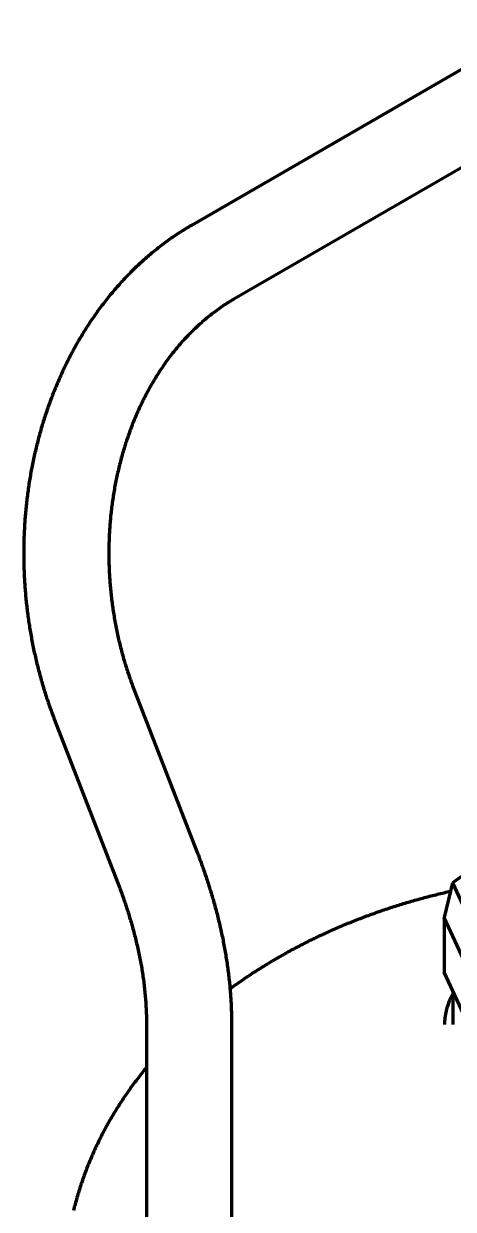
# Model space of a CAD drawing. Header units: millimetres. Extents: x 0 to 2382, y 0 to 420.
# Drawn here: x 309.73 to 322.55, y 127.71 to 163.09 of the extents above; entities that cross this region are included whole.
import ezdxf

# ---------------------------------------------------------------- set-up
doc = ezdxf.new("R2010")
doc.units = ezdxf.units.MM
doc.layers.add('01-VISIBLE', color=7, linetype='CONTINUOUS', lineweight=70)

msp = doc.modelspace()

# ---------------------------------------------------------------- linework, layer by layer
at = {"layer": '01-VISIBLE'}
for p, q in [((325.156, 163.086), (314.734, 157.068)), ((326.426, 160.886), (316.004, 154.868)), ((313.017, 143.233), (314.898, 138.384)), ((310.649, 142.314), (312.53, 137.466)), ((323.704, 138.285), (322.527, 137.446)), ((322.527, 137.446), (322.283, 136.42)), ((322.527, 137.446), (323.303, 135.773)), ((322.283, 136.42), (322.283, 134.786)), ((323.06, 134.747), (322.283, 136.42)), ((323.06, 133.113), (322.283, 134.786)), ((322.544, 133.222), (322.544, 134.224)), ((313.391, 133.296), (313.391, 107.607)), ((315.931, 133.296), (315.931, 107.607))]:
    msp.add_line(p, q, dxfattribs=at)
for points in [[(314.734, 157.068), (314.69, 157.043), (314.647, 157.017), (314.604, 156.992), (314.561, 156.966), (314.519, 156.939), (314.476, 156.913), (314.434, 156.886), (314.392, 156.859), (314.35, 156.832), (314.308, 156.804), (314.266, 156.777), (314.224, 156.749), (314.183, 156.72), (314.142, 156.692), (314.101, 156.663), (314.06, 156.634), (314.019, 156.605), (313.979, 156.576), (313.938, 156.546), (313.898, 156.516), (313.858, 156.486), (313.818, 156.456), (313.779, 156.425), (313.739, 156.394), (313.7, 156.363), (313.661, 156.332), (313.622, 156.3), (313.583, 156.268), (313.545, 156.236), (313.506, 156.204), (313.468, 156.172), (313.43, 156.139), (313.392, 156.106), (313.355, 156.073), (313.317, 156.04), (313.28, 156.007), (313.243, 155.973), (313.206, 155.939), (313.169, 155.905), (313.133, 155.871), (313.096, 155.836), (313.06, 155.802), (313.024, 155.767), (312.988, 155.732), (312.953, 155.697), (312.917, 155.661), (312.882, 155.626), (312.847, 155.59), (312.812, 155.554), (312.778, 155.518), (312.743, 155.481), (312.709, 155.445), (312.675, 155.408), (312.641, 155.371), (312.608, 155.334), (312.574, 155.297), (312.541, 155.259), (312.508, 155.222), (312.475, 155.184), (312.442, 155.146), (312.41, 155.108), (312.377, 155.069), (312.345, 155.031), (312.313, 154.992), (312.282, 154.954), (312.25, 154.915), (312.219, 154.876), (312.188, 154.836), (312.157, 154.797), (312.126, 154.757), (312.096, 154.718), (312.065, 154.678), (312.035, 154.638), (312.005, 154.598), (311.976, 154.557), (311.946, 154.517), (311.917, 154.476), (311.888, 154.435), (311.859, 154.394), (311.83, 154.353), (311.801, 154.312), (311.773, 154.271), (311.745, 154.23), (311.717, 154.188), (311.689, 154.146), (311.662, 154.104), (311.634, 154.062), (311.607, 154.02), (311.58, 153.978), (311.554, 153.936), (311.527, 153.893), (311.501, 153.851), (311.475, 153.808), (311.449, 153.765), (311.423, 153.722), (311.397, 153.679), (311.372, 153.636), (311.347, 153.592), (311.322, 153.549), (311.297, 153.505), (311.273, 153.462), (311.248, 153.418), (311.224, 153.374), (311.2, 153.33), (311.177, 153.286), (311.153, 153.242), (311.13, 153.198), (311.107, 153.153), (311.084, 153.109), (311.061, 153.064), (311.038, 153.019), (311.016, 152.974), (310.994, 152.93), (310.972, 152.884), (310.95, 152.839), (310.929, 152.794), (310.907, 152.749), (310.886, 152.703), (310.865, 152.658), (310.844, 152.612), (310.824, 152.567), (310.803, 152.521), (310.783, 152.475), (310.763, 152.429), (310.743, 152.383), (310.724, 152.337), (310.704, 152.291), (310.685, 152.245), (310.666, 152.198), (310.647, 152.152), (310.629, 152.105), (310.61, 152.059), (310.592, 152.012), (310.574, 151.965), (310.556, 151.919), (310.539, 151.872), (310.521, 151.825), (310.504, 151.778), (310.487, 151.731), (310.47, 151.684), (310.453, 151.636), (310.437, 151.589), (310.421, 151.542), (310.405, 151.494), (310.389, 151.447), (310.373, 151.399), (310.358, 151.351), (310.342, 151.304), (310.327, 151.256), (310.312, 151.208), (310.298, 151.16), (310.283, 151.112), (310.269, 151.064), (310.254, 151.016), (310.241, 150.968), (310.227, 150.92), (310.213, 150.872), (310.2, 150.824), (310.187, 150.775), (310.174, 150.727), (310.161, 150.679), (310.148, 150.63), (310.136, 150.582), (310.123, 150.533), (310.111, 150.484), (310.1, 150.436), (310.088, 150.387), (310.076, 150.338), (310.065, 150.289), (310.054, 150.241), (310.043, 150.192), (310.032, 150.143), (310.022, 150.094), (310.012, 150.045), (310.001, 149.996), (309.991, 149.947), (309.982, 149.898), (309.972, 149.848), (309.963, 149.799), (309.953, 149.75), (309.944, 149.701), (309.936, 149.651), (309.927, 149.602), (309.918, 149.553), (309.91, 149.503), (309.902, 149.454), (309.894, 149.404), (309.886, 149.355), (309.879, 149.305), (309.871, 149.256), (309.864, 149.206), (309.857, 149.157), (309.851, 149.107), (309.844, 149.057), (309.838, 149.008), (309.831, 148.958), (309.825, 148.908), (309.819, 148.859), (309.814, 148.809), (309.808, 148.759), (309.803, 148.709), (309.798, 148.659), (309.793, 148.61), (309.788, 148.56), (309.783, 148.51), (309.779, 148.46), (309.775, 148.41), (309.771, 148.36), (309.767, 148.31), (309.763, 148.26), (309.76, 148.21), (309.757, 148.16), (309.753, 148.11), (309.75, 148.06), (309.748, 148.01), (309.745, 147.96), (309.743, 147.91), (309.741, 147.86), (309.739, 147.81), (309.737, 147.76), (309.735, 147.71), (309.734, 147.66), (309.732, 147.61), (309.731, 147.56), (309.73, 147.51), (309.73, 147.46), (309.729, 147.41), (309.729, 147.359), (309.728, 147.309), (309.728, 147.259), (309.729, 147.209), (309.729, 147.159), (309.729, 147.109), (309.73, 147.059), (309.731, 147.009), (309.732, 146.959), (309.733, 146.909), (309.735, 146.859), (309.736, 146.809), (309.738, 146.759), (309.74, 146.709), (309.742, 146.658), (309.745, 146.608), (309.747, 146.558), (309.75, 146.508), (309.753, 146.458), (309.756, 146.408), (309.759, 146.358), (309.762, 146.308), (309.766, 146.259), (309.77, 146.209), (309.774, 146.159), (309.778, 146.109), (309.782, 146.059), (309.787, 146.009), (309.791, 145.959), (309.796, 145.909), (309.801, 145.859), (309.806, 145.81), (309.812, 145.76), (309.817, 145.71), (309.823, 145.66), (309.829, 145.61), (309.835, 145.561), (309.841, 145.511), (309.848, 145.461), (309.854, 145.412), (309.861, 145.362), (309.868, 145.313), (309.875, 145.263), (309.883, 145.213), (309.89, 145.164), (309.898, 145.114), (309.906, 145.065), (309.914, 145.016), (309.922, 144.966), (309.93, 144.917), (309.939, 144.867), (309.948, 144.818), (309.957, 144.769), (309.966, 144.72), (309.975, 144.67), (309.985, 144.621), (309.994, 144.572), (310.004, 144.523), (310.014, 144.474), (310.024, 144.425), (310.035, 144.376), (310.045, 144.327), (310.056, 144.278), (310.067, 144.229), (310.078, 144.18), (310.089, 144.131), (310.101, 144.083), (310.112, 144.034), (310.124, 143.985), (310.136, 143.937), (310.148, 143.888), (310.161, 143.839), (310.173, 143.791), (310.186, 143.742), (310.199, 143.694), (310.212, 143.646), (310.225, 143.597), (310.238, 143.549), (310.252, 143.501), (310.266, 143.453), (310.279, 143.405), (310.294, 143.357), (310.308, 143.309), (310.322, 143.261), (310.337, 143.213), (310.352, 143.165), (310.367, 143.117), (310.382, 143.069), (310.397, 143.022), (310.413, 142.974), (310.429, 142.927), (310.444, 142.879), (310.461, 142.832), (310.477, 142.784), (310.493, 142.737), (310.51, 142.69), (310.527, 142.642), (310.544, 142.595), (310.561, 142.548), (310.578, 142.501), (310.595, 142.454), (310.613, 142.407), (310.631, 142.361), (310.649, 142.314)], [(316.004, 154.868), (315.96, 154.843), (315.917, 154.817), (315.874, 154.791), (315.832, 154.765), (315.789, 154.738), (315.747, 154.711), (315.705, 154.684), (315.664, 154.656), (315.622, 154.628), (315.581, 154.599), (315.54, 154.57), (315.499, 154.541), (315.459, 154.511), (315.419, 154.481), (315.379, 154.451), (315.339, 154.421), (315.3, 154.39), (315.26, 154.359), (315.221, 154.327), (315.183, 154.295), (315.144, 154.263), (315.106, 154.231), (315.068, 154.198), (315.031, 154.165), (314.993, 154.131), (314.956, 154.098), (314.919, 154.064), (314.882, 154.03), (314.846, 153.995), (314.81, 153.961), (314.774, 153.926), (314.739, 153.89), (314.703, 153.855), (314.668, 153.819), (314.633, 153.783), (314.599, 153.747), (314.565, 153.71), (314.531, 153.673), (314.497, 153.636), (314.463, 153.599), (314.43, 153.561), (314.397, 153.524), (314.364, 153.486), (314.332, 153.447), (314.3, 153.409), (314.268, 153.37), (314.236, 153.331), (314.205, 153.292), (314.174, 153.253), (314.143, 153.213), (314.113, 153.174), (314.082, 153.134), (314.052, 153.094), (314.023, 153.053), (313.993, 153.013), (313.964, 152.972), (313.935, 152.931), (313.906, 152.89), (313.878, 152.849), (313.85, 152.807), (313.822, 152.766), (313.794, 152.724), (313.767, 152.682), (313.74, 152.64), (313.713, 152.598), (313.686, 152.555), (313.66, 152.513), (313.634, 152.47), (313.608, 152.427), (313.582, 152.384), (313.557, 152.34), (313.532, 152.297), (313.507, 152.253), (313.483, 152.21), (313.459, 152.166), (313.435, 152.122), (313.411, 152.078), (313.387, 152.033), (313.364, 151.989), (313.341, 151.944), (313.319, 151.9), (313.296, 151.855), (313.274, 151.81), (313.252, 151.765), (313.23, 151.72), (313.209, 151.675), (313.188, 151.629), (313.167, 151.584), (313.146, 151.538), (313.126, 151.492), (313.106, 151.446), (313.086, 151.4), (313.066, 151.354), (313.047, 151.308), (313.027, 151.262), (313.008, 151.215), (312.99, 151.169), (312.971, 151.122), (312.953, 151.075), (312.935, 151.029), (312.918, 150.982), (312.9, 150.935), (312.883, 150.888), (312.866, 150.841), (312.85, 150.793), (312.833, 150.746), (312.817, 150.699), (312.801, 150.651), (312.785, 150.603), (312.77, 150.556), (312.755, 150.508), (312.74, 150.46), (312.725, 150.412), (312.71, 150.364), (312.696, 150.316), (312.682, 150.268), (312.668, 150.22), (312.655, 150.172), (312.642, 150.123), (312.629, 150.075), (312.616, 150.027), (312.603, 149.978), (312.591, 149.929), (312.579, 149.881), (312.567, 149.832), (312.555, 149.783), (312.544, 149.735), (312.533, 149.686), (312.522, 149.637), (312.511, 149.588), (312.501, 149.539), (312.49, 149.49), (312.48, 149.441), (312.471, 149.392), (312.461, 149.342), (312.452, 149.293), (312.443, 149.244), (312.434, 149.194), (312.426, 149.145), (312.417, 149.096), (312.409, 149.046), (312.401, 148.997), (312.394, 148.947), (312.386, 148.898), (312.379, 148.848), (312.372, 148.798), (312.365, 148.749), (312.359, 148.699), (312.352, 148.649), (312.346, 148.6), (312.341, 148.55), (312.335, 148.5), (312.33, 148.45), (312.324, 148.4), (312.32, 148.351), (312.315, 148.301), (312.31, 148.251), (312.306, 148.201), (312.302, 148.151), (312.298, 148.101), (312.295, 148.051), (312.292, 148.001), (312.288, 147.951), (312.286, 147.901), (312.283, 147.851), (312.28, 147.801), (312.278, 147.751), (312.276, 147.701), (312.275, 147.651), (312.273, 147.6), (312.272, 147.55), (312.271, 147.5), (312.27, 147.45), (312.269, 147.4), (312.269, 147.35), (312.268, 147.3), (312.268, 147.25), (312.269, 147.2), (312.269, 147.15), (312.27, 147.099), (312.271, 147.049), (312.272, 146.999), (312.273, 146.949), (312.275, 146.899), (312.277, 146.849), (312.279, 146.799), (312.281, 146.749), (312.283, 146.699), (312.286, 146.649), (312.289, 146.599), (312.292, 146.549), (312.295, 146.499), (312.299, 146.449), (312.303, 146.399), (312.307, 146.349), (312.311, 146.299), (312.315, 146.249), (312.32, 146.199), (312.325, 146.149), (312.33, 146.099), (312.335, 146.049), (312.341, 146), (312.346, 145.95), (312.352, 145.9), (312.359, 145.85), (312.365, 145.801), (312.372, 145.751), (312.378, 145.701), (312.385, 145.652), (312.393, 145.602), (312.4, 145.553), (312.408, 145.503), (312.416, 145.454), (312.424, 145.404), (312.432, 145.355), (312.441, 145.305), (312.45, 145.256), (312.459, 145.207), (312.468, 145.158), (312.477, 145.108), (312.487, 145.059), (312.497, 145.01), (312.507, 144.961), (312.517, 144.912), (312.528, 144.863), (312.539, 144.814), (312.55, 144.765), (312.561, 144.716), (312.572, 144.668), (312.584, 144.619), (312.596, 144.57), (312.608, 144.521), (312.62, 144.473), (312.633, 144.424), (312.646, 144.376), (312.658, 144.327), (312.672, 144.279), (312.685, 144.231), (312.699, 144.183), (312.712, 144.134), (312.727, 144.086), (312.741, 144.038), (312.755, 143.99), (312.77, 143.942), (312.785, 143.895), (312.8, 143.847), (312.815, 143.799), (312.831, 143.752), (312.847, 143.704), (312.863, 143.656), (312.879, 143.609), (312.896, 143.562), (312.912, 143.514), (312.929, 143.467), (312.946, 143.42), (312.964, 143.373), (312.981, 143.326), (312.999, 143.279), (313.017, 143.233)], [(314.898, 138.384), (314.916, 138.338), (314.934, 138.291), (314.952, 138.244), (314.97, 138.197), (314.987, 138.15), (315.005, 138.103), (315.022, 138.056), (315.039, 138.008), (315.056, 137.961), (315.073, 137.914), (315.09, 137.866), (315.106, 137.819), (315.123, 137.772), (315.139, 137.724), (315.155, 137.677), (315.171, 137.629), (315.187, 137.581), (315.203, 137.534), (315.218, 137.486), (315.234, 137.438), (315.249, 137.39), (315.264, 137.342), (315.279, 137.295), (315.294, 137.247), (315.309, 137.199), (315.323, 137.151), (315.338, 137.102), (315.352, 137.054), (315.366, 137.006), (315.38, 136.958), (315.394, 136.91), (315.407, 136.861), (315.421, 136.813), (315.434, 136.765), (315.448, 136.716), (315.461, 136.668), (315.473, 136.619), (315.486, 136.57), (315.499, 136.522), (315.511, 136.473), (315.523, 136.425), (315.535, 136.376), (315.547, 136.327), (315.559, 136.278), (315.571, 136.229), (315.582, 136.18), (315.593, 136.132), (315.605, 136.083), (315.616, 136.034), (315.626, 135.985), (315.637, 135.935), (315.647, 135.886), (315.658, 135.837), (315.668, 135.788), (315.678, 135.739), (315.687, 135.69), (315.697, 135.64), (315.706, 135.591), (315.716, 135.542), (315.725, 135.492), (315.734, 135.443), (315.742, 135.393), (315.751, 135.344), (315.759, 135.294), (315.767, 135.245), (315.775, 135.195), (315.783, 135.146), (315.791, 135.096), (315.798, 135.046), (315.805, 134.997), (315.812, 134.947), (315.819, 134.897), (315.826, 134.847), (315.832, 134.798), (315.839, 134.748), (315.845, 134.698), (315.851, 134.648), (315.856, 134.598), (315.862, 134.548), (315.867, 134.498), (315.872, 134.448), (315.877, 134.399), (315.882, 134.349), (315.886, 134.299), (315.891, 134.248), (315.895, 134.198), (315.899, 134.148), (315.902, 134.098), (315.906, 134.048), (315.909, 133.998), (315.912, 133.948), (315.915, 133.898), (315.918, 133.848), (315.92, 133.798), (315.922, 133.747), (315.924, 133.697), (315.926, 133.647), (315.927, 133.597), (315.929, 133.547), (315.93, 133.496), (315.93, 133.446), (315.931, 133.396), (315.931, 133.346), (315.931, 133.296)], [(312.53, 137.466), (312.548, 137.419), (312.566, 137.372), (312.584, 137.325), (312.602, 137.277), (312.619, 137.23), (312.637, 137.183), (312.654, 137.135), (312.671, 137.088), (312.688, 137.041), (312.704, 136.993), (312.721, 136.945), (312.737, 136.898), (312.753, 136.85), (312.769, 136.802), (312.785, 136.755), (312.801, 136.707), (312.816, 136.659), (312.832, 136.611), (312.847, 136.563), (312.862, 136.515), (312.877, 136.466), (312.891, 136.418), (312.906, 136.37), (312.92, 136.322), (312.934, 136.273), (312.948, 136.225), (312.962, 136.176), (312.975, 136.128), (312.988, 136.079), (313.002, 136.031), (313.015, 135.982), (313.027, 135.933), (313.04, 135.885), (313.052, 135.836), (313.065, 135.787), (313.077, 135.738), (313.088, 135.689), (313.1, 135.64), (313.112, 135.591), (313.123, 135.542), (313.134, 135.493), (313.145, 135.443), (313.155, 135.394), (313.166, 135.345), (313.176, 135.296), (313.186, 135.246), (313.196, 135.197), (313.205, 135.147), (313.215, 135.098), (313.224, 135.048), (313.233, 134.999), (313.241, 134.949), (313.25, 134.899), (313.258, 134.85), (313.266, 134.8), (313.274, 134.75), (313.282, 134.701), (313.289, 134.651), (313.296, 134.601), (313.303, 134.551), (313.31, 134.501), (313.316, 134.451), (313.322, 134.401), (313.328, 134.351), (313.334, 134.301), (313.339, 134.251), (313.344, 134.201), (313.349, 134.151), (313.354, 134.1), (313.358, 134.05), (313.363, 134), (313.366, 133.95), (313.37, 133.9), (313.373, 133.849), (313.377, 133.799), (313.379, 133.749), (313.382, 133.698), (313.384, 133.648), (313.386, 133.598), (313.388, 133.547), (313.389, 133.497), (313.39, 133.447), (313.391, 133.396), (313.391, 133.346), (313.391, 133.296)], [(322.466, 137.191), (322.417, 137.18), (322.368, 137.169), (322.319, 137.157), (322.27, 137.146), (322.221, 137.135), (322.172, 137.123), (322.123, 137.111), (322.075, 137.099), (322.026, 137.087), (321.977, 137.075), (321.928, 137.063), (321.879, 137.05), (321.831, 137.038), (321.782, 137.025), (321.733, 137.012), (321.685, 137), (321.636, 136.987), (321.588, 136.973), (321.539, 136.96), (321.491, 136.947), (321.442, 136.933), (321.394, 136.92), (321.345, 136.906), (321.297, 136.892), (321.249, 136.878), (321.2, 136.864), (321.152, 136.849), (321.104, 136.835), (321.056, 136.821), (321.008, 136.806), (320.96, 136.791), (320.912, 136.776), (320.864, 136.761), (320.816, 136.746), (320.768, 136.731), (320.72, 136.715), (320.672, 136.7), (320.624, 136.684), (320.576, 136.668), (320.529, 136.652), (320.481, 136.636), (320.433, 136.62), (320.386, 136.604), (320.338, 136.587), (320.291, 136.571), (320.243, 136.554), (320.196, 136.537), (320.149, 136.52), (320.101, 136.503), (320.054, 136.486), (320.007, 136.469), (319.96, 136.451), (319.913, 136.434), (319.865, 136.416), (319.818, 136.398), (319.771, 136.38), (319.725, 136.362), (319.678, 136.344), (319.631, 136.326), (319.584, 136.307), (319.537, 136.289), (319.491, 136.27), (319.444, 136.251), (319.397, 136.232), (319.351, 136.213), (319.304, 136.194), (319.258, 136.174), (319.212, 136.155), (319.165, 136.135), (319.119, 136.115), (319.073, 136.095), (319.027, 136.075), (318.981, 136.055), (318.935, 136.035), (318.889, 136.014), (318.843, 135.994), (318.797, 135.973), (318.751, 135.952), (318.706, 135.931), (318.66, 135.91), (318.614, 135.889), (318.569, 135.868), (318.523, 135.846), (318.478, 135.825), (318.432, 135.803), (318.387, 135.781), (318.342, 135.759), (318.297, 135.737), (318.252, 135.715), (318.207, 135.692), (318.162, 135.67), (318.117, 135.647), (318.072, 135.624), (318.027, 135.601), (317.982, 135.578), (317.938, 135.555), (317.893, 135.532), (317.849, 135.508), (317.804, 135.485), (317.76, 135.461), (317.716, 135.437), (317.672, 135.413), (317.627, 135.389), (317.583, 135.365), (317.539, 135.34), (317.495, 135.316), (317.452, 135.291), (317.408, 135.266), (317.364, 135.241), (317.321, 135.216), (317.277, 135.191), (317.234, 135.166), (317.19, 135.14), (317.147, 135.115), (317.104, 135.089), (317.061, 135.063), (317.017, 135.037), (316.974, 135.011), (316.932, 134.985), (316.889, 134.958), (316.846, 134.932), (316.803, 134.905), (316.761, 134.878), (316.718, 134.851), (316.676, 134.824), (316.634, 134.797), (316.591, 134.77), (316.549, 134.742), (316.507, 134.715), (316.465, 134.687), (316.423, 134.659), (316.382, 134.631), (316.34, 134.603), (316.298, 134.575), (316.257, 134.546), (316.216, 134.518), (316.174, 134.489), (316.133, 134.46), (316.092, 134.431), (316.051, 134.402), (316.01, 134.373), (315.969, 134.343), (315.928, 134.314), (315.888, 134.284)], [(322.544, 134.146), (322.519, 134.102), (322.495, 134.056), (322.473, 134.011), (322.451, 133.964), (322.431, 133.918), (322.412, 133.87), (322.394, 133.822), (322.377, 133.774), (322.362, 133.725), (322.348, 133.676), (322.336, 133.627), (322.325, 133.577), (322.315, 133.527), (322.307, 133.476), (322.3, 133.426), (322.295, 133.375), (322.291, 133.324), (322.289, 133.273), (322.288, 133.222)], [(313.391, 131.94), (313.36, 131.901), (313.328, 131.862), (313.296, 131.823), (313.265, 131.784), (313.234, 131.744), (313.203, 131.704), (313.172, 131.665), (313.141, 131.625), (313.111, 131.585), (313.081, 131.544), (313.05, 131.504), (313.02, 131.464), (312.99, 131.423), (312.961, 131.383), (312.931, 131.342), (312.902, 131.301), (312.873, 131.26), (312.844, 131.219), (312.815, 131.177), (312.786, 131.136), (312.758, 131.094), (312.73, 131.053), (312.702, 131.011), (312.674, 130.969), (312.646, 130.927), (312.619, 130.885), (312.591, 130.842), (312.564, 130.8), (312.537, 130.758), (312.51, 130.715), (312.484, 130.672), (312.457, 130.629), (312.431, 130.586), (312.405, 130.543), (312.379, 130.5), (312.354, 130.457), (312.328, 130.413), (312.303, 130.37), (312.278, 130.326), (312.253, 130.282), (312.229, 130.238), (312.204, 130.194), (312.18, 130.15), (312.156, 130.106), (312.132, 130.061), (312.109, 130.017), (312.085, 129.972), (312.062, 129.928), (312.039, 129.883), (312.017, 129.838), (311.994, 129.793), (311.972, 129.748), (311.95, 129.703), (311.928, 129.657), (311.906, 129.612), (311.884, 129.566), (311.863, 129.521), (311.842, 129.475), (311.821, 129.429), (311.801, 129.383), (311.78, 129.337), (311.76, 129.291), (311.74, 129.245), (311.721, 129.198), (311.701, 129.152), (311.682, 129.105), (311.663, 129.059), (311.644, 129.012), (311.625, 128.965), (311.607, 128.918), (311.589, 128.872), (311.571, 128.824), (311.554, 128.777), (311.536, 128.73), (311.519, 128.683), (311.502, 128.635), (311.485, 128.588), (311.469, 128.54), (311.453, 128.493), (311.437, 128.445), (311.421, 128.397), (311.406, 128.349), (311.39, 128.301), (311.375, 128.253), (311.361, 128.205), (311.346, 128.157), (311.332, 128.108), (311.318, 128.06), (311.304, 128.012), (311.29, 127.963), (311.277, 127.915), (311.264, 127.866), (311.251, 127.817), (311.239, 127.769), (311.227, 127.72), (311.215, 127.671)]]:
    msp.add_lwpolyline(points, dxfattribs=at)

doc.saveas('drawing.dxf')
